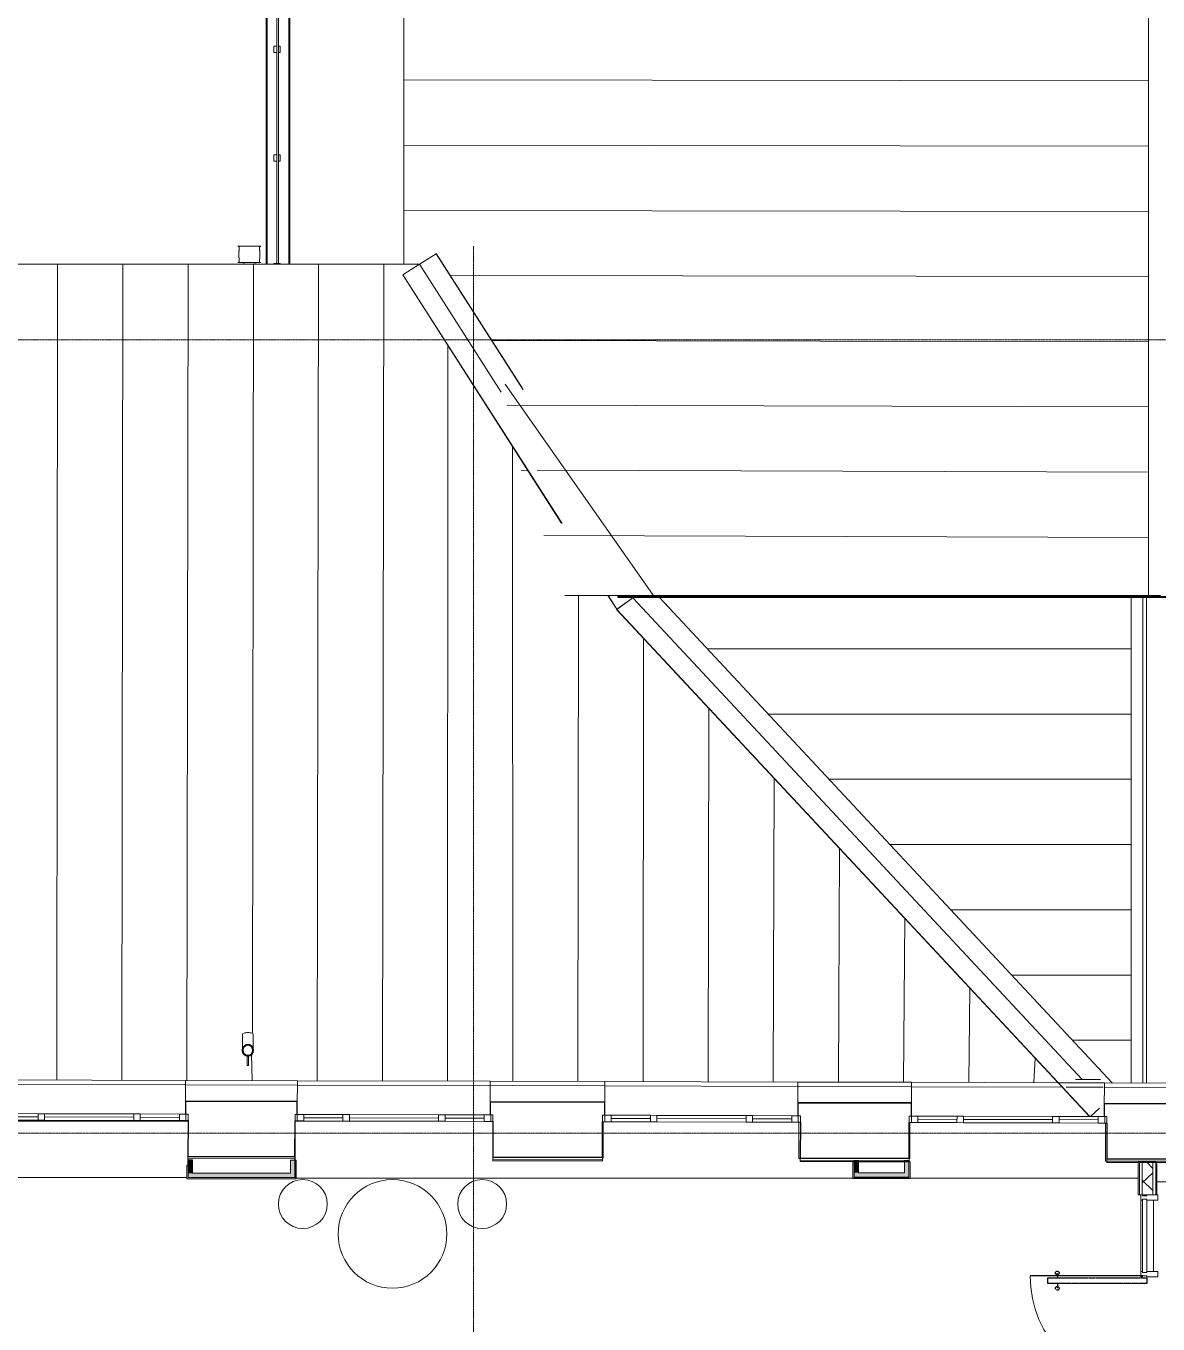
# Model space of a CAD drawing. Header units: millimetres. Extents: x -32 to 417638015, y -35 to 175284279.
# Drawn here: x 416899760 to 416910176, y 175242887 to 175254835 of the extents above; entities that cross this region are included whole.
import ezdxf

# ---------------------------------------------------------------- set-up
doc = ezdxf.new("R2010")
doc.units = ezdxf.units.MM
doc.linetypes.add('ADSK_Линия сетки', pattern=[25, 20, -2.5, 0, -2.5])
doc.linetypes.add('ADSK_Штриховая_ш3 п1_5', pattern=[4.5, 3, -1.5])
for name, color, linetype, lineweight in [('_ Окна', 7, 'Continuous', 9), ('_ЭМ_ТХобщее_слой', 7, 'Continuous', 30), ('Витраж', 7, 'Continuous', 9), ('Двери', 7, 'Continuous', 9), ('Каркас', 7, 'Continuous', 18), ('Крыша', 7, 'Continuous', 9), ('Крыша штриховка', 7, 'Continuous', 9), ('Обобщенные модели', 7, 'Continuous', 18), ('Ограждение', 7, 'Continuous', 9), ('Окна', 7, 'Continuous', 9), ('Оси', 253, 'Continuous', 9), ('Панели витража', 7, 'Continuous', 9), ('Перекрытие', 7, 'Continuous', 18), ('Стены внутренние', 7, 'Continuous', 18), ('Стены наружные', 7, 'Continuous', 18), ('Стены несущие', 7, 'Continuous', 30), ('Стены отделка', 7, 'Continuous', 30), ('Стены штриховка', 7, 'Continuous', 9), ('ТХ', 5, 'Continuous', 0), ('ШТРИХОВКА', 252, 'Continuous', 15)]:
    doc.layers.add(name, color=color, linetype=linetype, lineweight=lineweight)
doc.layers.add('Линии', color=7, linetype='Continuous', lineweight=9, true_color=0x00a600)
doc.layers.add('ЭОМ_Лотки рабочие', color=5, linetype='Continuous')

# ---------------------------------------------------------------- blocks, each defined once
blk = doc.blocks.new('Тх 2 этаж')
at = {"layer": 'ТХ', "color": 252, "true_color": 0x939598}
for centre, radius in [((22856.27230261796, 10305.36171394045), 225), ((23681.27230261796, 10030.36171394045), 500), ((24506.27230261796, 10305.36171394045), 225)]:
    blk.add_circle(centre, radius, dxfattribs=at)
blk = doc.blocks.new('План 2 этажа')
at = {"layer": 'Крыша штриховка'}
h = blk.add_hatch(dxfattribs=at)
h.set_pattern_fill('FP_7', color=8, style=0, pattern_type=2)
h.set_pattern_definition([(0, (3122.886373053712, 338.699590410115), (0, 600), [])])
h.paths.add_polyline_path([(24948.80004635948, 18230.27166646549), (24948.66666336945, 43997.50480981125), (18096.35737305385, 43997.50480981126), (18096.35737305379, 21280.01757361874), (18240.31163832342, 21280.01757361874), (18394.57282858778, 21377.53129004146), (19190.80277217343, 20129.98887835853), (19193.947741215, 20124.20760816528), (18993.34485385375, 20101.85014254496), (19551.94719633606, 18893.73191051071), (19545.10929597431, 18901.77845665161), (19104.57185560354, 19591.0267576683), (19576.17915188265, 18230.2716664655), (24948.66666336945, 18230.27166646549)])
h.paths.add_polyline_path([(24338.50767186418, 25951.60090938563), (20618.50767186418, 25951.60090938563), (20618.50767186418, 27751.60090938567), (24338.50767186418, 27751.60090938567), (24338.50767186418, 26167.42987425793)])
h.paths.add_polyline_path([(24340.70906867704, 29410.6977985118), (23259.92214682029, 29410.6977985118), (23259.92214682029, 30560.6977985118), (24409.92214682029, 30560.6977985118), (24409.92214682029, 29410.6977985118), (24400.54117575276, 29410.6977985118)])
h.paths.add_polyline_path([(20618.50767186424, 35171.60090938564), (20618.50767186424, 36971.60090938568), (24338.50767186424, 36971.60090938568), (24338.50767186424, 35171.60090938564), (20669.9788869617, 35171.60090938564)])
h.paths.add_polyline_path([(21693.91914284875, 38560.69779851181), (21118.91914284875, 38560.69779851181), (21118.91914284875, 39710.69779851181), (22268.91914284875, 39710.69779851181), (22268.91914284875, 38560.69779851181), (21808.01363180799, 38560.69779851181)])
h = blk.add_hatch(dxfattribs=at)
h.set_pattern_fill('FP_9', color=8, style=0, pattern_type=2)
h.set_pattern_definition([(270, (842.4123730537249, -16860.62240958988), (600, 3.673940397442059e-14), [])])
h.paths.add_polyline_path([(33323.74141419999, 13727.56721664619), (38561.40118747496, 13727.56721664619), (38561.40118747496, 13870.52345378857), (38536.45710307837, 13870.22959317787), (38450.57776135445, 21210.01757361862), (38450.57776135445, 21260.01757361865), (38561.40118747496, 21260.01757361865), (38561.40118747496, 21280.01757361874), (32084.06945066579, 21280.01757361874), (32132.05771873513, 21244.23041718635), (30695.26032159291, 19317.57779851179), (30795.99259297637, 19317.57779851179), (30775.17312824161, 19257.57779851176), (30650.5154397221, 19257.57779851176), (29869.54052628763, 18211.89248754696), (29870.68898579915, 18210.71753710327), (25704.64487799379, 13743.18219131012), (31635.99602022668, 13727.56721664619), (32964.78362577595, 13727.56721664619)])
h.paths.add_polyline_path([(11561.35737305373, 13740.41590899014), (11561.35737305373, 13740.52121366214), (11526.90253765561, 13740.50661536865)])
h.paths.add_polyline_path([(24101.35259341553, 13747.40304551386), (24081.95149433427, 13775.51460930358), (24089.82529589528, 13775.51460930358), (20054.74841904279, 18104.10539740284), (20056.47840156074, 18105.418891993), (20054.74841904279, 18104.41626330208), (19974.30713672895, 18230.27166646549), (19576.17915188265, 18230.27166646551), (19104.57185560354, 19591.0267576683), (18087.47824895289, 21182.33313963877), (18240.31163832342, 21280.01757361874), (11501.35737305379, 21280.01757361874), (11501.35737305379, 21221.22453347323), (11611.35737305379, 21221.22453347323), (11611.35737305379, 13801.2245334732), (11561.35737305379, 13801.2245334732), (11561.35737305379, 13780.41604760324), (23901.78231951559, 13747.92843756972)])
h.paths.add_polyline_path([(33423.96931647859, 13905.44827715147), (33421.46931647859, 13905.44827715147), (33420.91215508815, 13996.09896663118), (33403.90736204444, 13999.98019967676), (33385.21356566291, 14015.65609071476), (33375.77306504513, 14035.73118272199), (33376.46931647859, 14192.98216862268), (33379.48464731057, 14197.95965622224), (33383.16804628936, 14200.70759348193), (33394.3298871945, 14204.67011636771), (33409.36827938142, 14207.37405657918), (33426.46931647859, 14208.43301834129), (33451.46931647859, 14206.36299698904), (33464.77158981928, 14202.72078343252), (33472.38280845492, 14198.75878977624), (33474.765607793, 14196.98114279278), (33476.46931647859, 14192.98216862228), (33476.46931647859, 14033.81371124303), (33465.56089060195, 14013.16213150732), (33447.17518431653, 13999.5565600233), (33431.46931647859, 13994.83058080769), (33430.7994434975, 13905.44827715147), (33425.17522125307, 13905.44827715147)])
h.paths.add_polyline_path([(16661.35737305379, 13905.44827715147), (16656.35737305379, 13905.44827715147), (16655.80021166336, 13996.09896663129), (16638.79541861964, 13999.98019967687), (16620.10162223811, 14015.65609071486), (16610.66112162033, 14035.73118272208), (16611.35737305379, 14192.98216862257), (16614.37270388578, 14197.95965622235), (16618.05610286456, 14200.70759348203), (16629.21794376971, 14204.67011636782), (16644.25633595663, 14207.3740565793), (16661.35737305379, 14208.43301834139), (16686.35737305379, 14206.36299698914), (16699.65964639449, 14202.72078343262), (16707.27086503012, 14198.75878977635), (16709.6536643682, 14196.98114279288), (16711.35737305379, 14192.98216862278), (16711.35737305379, 14033.8137112431), (16700.44894717715, 14013.16213150743), (16682.06324089185, 13999.55656002341), (16666.35737305379, 13994.8305808078), (16665.6875000727, 13905.44827715147), (16662.65146827931, 13905.44827715147)])
h = blk.add_hatch(dxfattribs=at)
h.set_pattern_fill('FP_17', color=8, style=0, pattern_type=2)
h.set_pattern_definition([(0, (-5519.120626946271, -17501.30040958988), (0, 600), [])])
h.paths.add_polyline_path([(24787.12792492338, 13745.59766185452), (24787.12792492338, 18213.15051165132), (20449.20581984194, 18213.15051165132), (24614.84329941217, 13746.05122125403), (24686.94557740598, 13745.86140358566)])
h.paths.add_polyline_path([(24541.95153708209, 13746.24311733212), (24505.1467682246, 13775.51460930358), (24277.72882600222, 13774.82884436409), (24300.50047275401, 13746.87876546045), (24485.03429430962, 13746.39295862165)])
h.paths.add_polyline_path([(24116.07589827379, 13747.36428469357), (24089.82529589528, 13775.51460930358), (24082.74773825286, 13774.36087767132), (24101.35259341588, 13747.40304551329)])
at = {"layer": 'Обобщенные модели', "lineweight": 9}
h = blk.add_hatch(dxfattribs=at)
h.set_pattern_fill('FP_24', color=8, style=0, pattern_type=2)
h.set_pattern_definition([(45, (686.3573730537901, 338.69958080781), (-106.0660171779821, 106.0660171779821), [])])
h.paths.add_polyline_path([(16661.35737305378, 13996.83058080782), (16674.2983253089, 13998.53428949336), (16686.35737305378, 14003.52931061859), (16696.71271211312, 14011.47524174847), (16704.65864324301, 14021.83058080781), (16709.65366436825, 14033.88962855269), (16711.3573730538, 14046.83058080782), (16709.65366436825, 14059.77153306295), (16704.45245552062, 14072.09928987922), (16696.71271211312, 14082.18591986716), (16686.35737305378, 14090.13185099705), (16674.2983253089, 14095.12687212227), (16661.35737305377, 14096.83058080781), (16648.41642079865, 14095.12687212226), (16636.35737305379, 14090.13185099702), (16626.00203399446, 14082.18591986714), (16618.05610286457, 14071.83058080781), (16613.06108173935, 14059.77153306294), (16611.3573730538, 14046.83058080782), (16613.06108173935, 14033.8896285527), (16618.05610286457, 14021.83058080782), (16626.00203399446, 14011.4752417485), (16639.02218402976, 14002.4255097712), (16648.41642079865, 13998.53428949337)])
at = {"layer": 'Стены внутренние'}
for points in [[(16110.81860327208, 12914.1495660926), (16150.81860327208, 12914.1495660926), (16150.81860327208, 13036.33121824562), (16110.81860327208, 13036.33121824562)], [(17093.80025158502, 12874.1495660926), (17093.80025158502, 13033.95401358815), (17053.80025158502, 13033.95401358815), (17053.80025158502, 12874.1495660926)], [(22238.79395332275, 12918.15091785333), (22278.79395332275, 12918.15091785333), (22278.79395332275, 13031.74289465311), (22238.79395332275, 13031.74289465311)], [(22743.79395332275, 12878.15091785328), (22743.79395332275, 13031.74289465304), (22703.79395332275, 13031.74289465304), (22703.79395332275, 12878.15091785328)], [(16573.59191253886, 12874.1495660926), (17053.80025158502, 12874.1495660926), (17053.80025158502, 12914.1495660926), (16110.81860327208, 12914.1495660926), (16110.81860327208, 12874.1495660926)], [(22703.79395332275, 12878.15091785328), (22703.79395332275, 12918.15091785333), (22238.79395332275, 12918.15091785333), (22238.79395332275, 12878.15091785335), (22331.45580373489, 12878.15091785333)]]:
    blk.add_hatch(color=8, dxfattribs=at).paths.add_polyline_path(points)
at = {"layer": 'Стены внутренние', "lineweight": 9}
h = blk.add_hatch(dxfattribs=at)
h.set_pattern_fill('FP_4', color=8, style=0, pattern_type=2)
h.set_pattern_definition([(45, (686.3573730537319, 338.699590410115), (-106.0660171779821, 106.0660171779821), []), (135, (686.3573730537319, 338.699590410115), (-106.0660171779821, -106.0660171779821), [])])
h.paths.add_polyline_path([(24948.66666336945, 12715.72519557196), (24988.92272609228, 12715.72519557196), (24988.92272609228, 13015.72519557196), (24888.92272609222, 13015.72519557196), (24888.92272609222, 12715.72519557196)])
at = {"layer": '_ Окна', "color": 8}
for p, q in [((14370.93523879259, 13433.018327503), (14730.93399127826, 13432.07058873923)), ((14790.9337833592, 13431.9126322786), (15610.93094179877, 13429.75389398333)), ((15670.93073387972, 13429.5959375227), (16030.92948636538, 13428.64819875893)), ((16090.85030021601, 13398.49034625785), (16091.00825667664, 13458.4901383388)), ((17115.8644792886, 13395.79187670971), (17116.02243574923, 13455.79166879065)), ((17175.94324959986, 13425.63381628953), (17535.94200208553, 13424.68607752576)), ((17595.94179416648, 13424.52812106513), (18415.93895260604, 13422.36938276987)), ((18475.93874468699, 13422.21142630924), (18835.93749717266, 13421.26368754546)), ((18895.85831102329, 13391.10583504439), (18896.01626748392, 13451.10562712533)), ((19944.85467590511, 13388.34422959098), (19945.01263236574, 13448.34402167192)), ((20004.93344621637, 13418.1861691708), (20364.93219870203, 13417.23843040703)), ((20424.93199078298, 13417.0804739464), (21244.92914922255, 13414.92173565114)), ((21304.9289413035, 13414.76377919051), (21664.92769378916, 13413.81604042673)), ((21724.84850763979, 13383.65818792566), (21725.00646410042, 13443.6579800066)), ((22765.84490024418, 13380.91764333366), (22766.00285670481, 13440.91743541461)), ((22825.92367055544, 13410.75958291349), (23185.9224230411, 13409.81184414972)), ((23245.92221512205, 13409.65388768909), (24065.91937356162, 13407.49514939383)), ((24125.91916564256, 13407.3371929332), (24485.91791812823, 13406.38945416942)), ((24545.83873197886, 13376.23160166834), (24545.99668843949, 13436.23139374929))]:
    blk.add_line(p, q, dxfattribs=at)
at = {"layer": '_ Окна', "color": 8, "lineweight": 18}
for p, q in [((14730.85501304794, 13402.07069269877), (14731.01296950857, 13462.07048477971)), ((14790.85480512889, 13401.91273623814), (14730.85501304794, 13402.07069269877)), ((14731.01296950857, 13462.07048477971), (14791.01276158952, 13461.91252831908)), ((14791.01276158952, 13461.91252831908), (14790.85480512889, 13401.91273623814)), ((15610.85196356846, 13399.75399794288), (15611.00992002909, 13459.75379002383)), ((15670.8517556494, 13399.59604148225), (15610.85196356846, 13399.75399794288)), ((15611.00992002909, 13459.75379002383), (15671.00971211003, 13459.5958335632)), ((15671.00971211003, 13459.5958335632), (15670.8517556494, 13399.59604148225)), ((16031.0084645957, 13458.64809479942), (16030.85050813507, 13398.64830271848)), ((16030.85050813507, 13398.64830271848), (16110.85023090966, 13398.43769410431)), ((16111.00818737029, 13458.43748618525), (16031.0084645957, 13458.64809479942)), ((16110.85023090966, 13398.43769410431), (16111.00818737029, 13458.43748618525)), ((17095.86454859496, 13395.84452886325), (17096.02250505559, 13455.84432094419)), ((17175.86427136955, 13395.63392024908), (17095.86454859496, 13395.84452886325)), ((17096.02250505559, 13455.84432094419), (17176.02222783018, 13455.63371233002)), ((17176.02222783018, 13455.63371233002), (17175.86427136955, 13395.63392024908)), ((17535.86302385521, 13394.6861814853), (17536.02098031584, 13454.68597356625)), ((17595.86281593616, 13394.52822502467), (17535.86302385521, 13394.6861814853)), ((17536.02098031584, 13454.68597356625), (17596.02077239679, 13454.52801710562)), ((17596.02077239679, 13454.52801710562), (17595.86281593616, 13394.52822502467)), ((18415.85997437573, 13392.36948672941), (18416.01793083636, 13452.36927881036)), ((18475.85976645668, 13392.21153026879), (18415.85997437573, 13392.36948672941)), ((18416.01793083636, 13452.36927881036), (18476.01772291731, 13452.21132234973)), ((18476.01772291731, 13452.21132234973), (18475.85976645668, 13392.21153026879)), ((18836.01647540297, 13451.26358358596), (18835.85851894234, 13391.26379150501)), ((18835.85851894234, 13391.26379150501), (18915.85824171693, 13391.05318289084)), ((18916.01619817756, 13451.05297497179), (18836.01647540297, 13451.26358358596)), ((18915.85824171693, 13391.05318289084), (18916.01619817756, 13451.05297497179)), ((19924.85474521146, 13388.39688174452), (19925.01270167209, 13448.39667382546)), ((20004.85446798605, 13388.18627313035), (19924.85474521146, 13388.39688174452)), ((19925.01270167209, 13448.39667382546), (20005.01242444668, 13448.18606521129)), ((20005.01242444668, 13448.18606521129), (20004.85446798605, 13388.18627313035)), ((20364.85322047172, 13387.23853436657), (20365.01117693235, 13447.23832644752)), ((20424.85301255266, 13387.08057790594), (20364.85322047172, 13387.23853436657)), ((20365.01117693235, 13447.23832644752), (20425.01096901329, 13447.08036998689)), ((20425.01096901329, 13447.08036998689), (20424.85301255266, 13387.08057790594)), ((21244.85017099224, 13384.92183961068), (21245.00812745287, 13444.92163169163)), ((21304.84996307318, 13384.76388315006), (21244.85017099224, 13384.92183961068)), ((21245.00812745287, 13444.92163169163), (21305.00791953381, 13444.763675231)), ((21305.00791953381, 13444.763675231), (21304.84996307318, 13384.76388315006)), ((21665.00667201948, 13443.81593646723), (21664.84871555885, 13383.81614438628)), ((21664.84871555885, 13383.81614438628), (21744.84843833344, 13383.60553577211)), ((21745.00639479407, 13443.60532785306), (21665.00667201948, 13443.81593646723)), ((21744.84843833344, 13383.60553577211), (21745.00639479407, 13443.60532785306)), ((22745.84496955053, 13380.97029548721), (22746.00292601116, 13440.97008756815)), ((22746.00292601116, 13440.97008756815), (22826.00264878575, 13440.75947895398)), ((22826.00264878575, 13440.75947895398), (22825.84469232512, 13380.75968687303)), ((23185.84344481079, 13379.81194810926), (23186.00140127142, 13439.81174019021)), ((23186.00140127142, 13439.81174019021), (23246.00119335236, 13439.65378372958)), ((23246.00119335236, 13439.65378372958), (23245.84323689173, 13379.65399164863)), ((24065.84039533131, 13377.49525335337), (24065.99835179194, 13437.49504543432)), ((24065.99835179194, 13437.49504543432), (24125.99814387288, 13437.33708897369)), ((24125.99814387288, 13437.33708897369), (24125.84018741225, 13377.33729689274)), ((24485.99689635855, 13436.38935020992), (24485.83893989792, 13376.38955812897)), ((24565.99661913314, 13436.17874159574), (24485.99689635855, 13436.38935020992)), ((24565.83866267251, 13376.1789495148), (24565.99661913314, 13436.17874159574)), ((22825.84469232512, 13380.75968687303), (22745.84496955053, 13380.97029548721)), ((23245.84323689173, 13379.65399164863), (23185.84344481079, 13379.81194810926)), ((24125.84018741225, 13377.33729689274), (24065.84039533131, 13377.49525335337)), ((24485.83893989792, 13376.38955812897), (24565.83866267251, 13376.1789495148))]:
    blk.add_line(p, q, dxfattribs=at)
at = {"layer": 'Витраж', "color": 8, "lineweight": 18}
for p, q in [((24893.92272609222, 12715.72519557195), (24876.92272609221, 12715.72519557195)), ((24876.92272609221, 12715.72519557195), (24876.92272609221, 12665.72519557192)), ((24876.92272609221, 12665.72519557192), (24893.92272609222, 12665.72519557192)), ((24893.92272609222, 12705.72519557191), (24893.92272609222, 12715.72519557195)), ((24933.92272609221, 12705.72519557191), (24893.92272609222, 12705.72519557191)), ((24893.92272609222, 12675.72519557196), (24933.92272609221, 12675.72519557196)), ((24893.92272609222, 12665.72519557192), (24893.92272609222, 12675.72519557196)), ((25033.92272609219, 12715.72519557195), (24933.92272609221, 12715.72519557195)), ((24933.92272609221, 12715.72519557195), (24933.92272609221, 12705.72519557191)), ((24933.92272609221, 12675.72519557196), (24933.92272609221, 12665.72519557192)), ((24933.92272609221, 12665.72519557192), (25033.92272609219, 12665.72519557192)), ((25033.92272609219, 12665.72519557192), (25033.92272609219, 12715.72519557195))]:
    blk.add_line(p, q, dxfattribs=at)
at = {"layer": 'Витраж', "color": 8}
for p, q in [((24876.9227260922, 12010.72519557195), (24876.92272609221, 12665.72519557195)), ((24993.9227260922, 12010.72519557195), (24993.92272609221, 12665.72519557195))]:
    blk.add_line(p, q, dxfattribs=at)
at = {"layer": 'Витраж', "color": 8, "lineweight": 18, "extrusion": (0, 0, -1)}
for p, q in [((24893.92272609222, 12010.72519557196), (24876.92272609221, 12010.72519557196)), ((24876.92272609221, 12010.72519557196), (24876.92272609221, 11960.72519557194)), ((24876.92272609221, 11960.72519557194), (24893.92272609222, 11960.72519557194)), ((24893.92272609222, 12000.72519557193), (24893.92272609222, 12010.72519557196)), ((24933.92272609221, 12000.72519557193), (24893.92272609222, 12000.72519557193)), ((24893.92272609222, 11960.72519557194), (24893.92272609222, 11970.72519557197)), ((24893.92272609222, 11970.72519557197), (24933.92272609221, 11970.72519557197)), ((25033.92272609219, 12010.72519557196), (24933.92272609221, 12010.72519557196)), ((24933.92272609221, 12010.72519557196), (24933.92272609221, 12000.72519557193)), ((24933.92272609221, 11970.72519557197), (24933.92272609221, 11960.72519557194)), ((24933.92272609221, 11960.72519557194), (25033.92272609219, 11960.72519557193)), ((25033.92272609219, 11960.72519557193), (25033.92272609219, 12010.72519557196))]:
    blk.add_line(p, q, dxfattribs=at)
at = {"layer": 'Двери', "color": 8, "lineweight": 30}
blk.add_line((24893.92272609222, 11970.72519557195), (23858.92272609223, 11970.72519557195), dxfattribs=at)
at = {"layer": 'Двери', "color": 8}
blk.add_arc((24893.92272609222, 11970.72519557195), 1034.999999999995, 180, 270, dxfattribs=at)
at = {"layer": 'Каркас', "color": 8}
for p, q in [((20709.07545447582, 18230.27166646548), (20709.07545447582, 18223.15051165134)), ((20779.5524010348, 18223.15051165134), (20779.5524010348, 18230.27166646548)), ((20844.53622826666, 18230.27166646547), (20844.53622826666, 18223.15051165134)), ((22811.28002012294, 18230.27166646548), (22811.28002012294, 18223.15051165135)), ((22881.75696668192, 18223.15051165135), (22881.75696668192, 18230.27166646548)), ((22946.74079391378, 18230.27166646547), (22946.74079391378, 18223.15051165136)), ((24851.6075152097, 18230.27166646547), (24851.6075152097, 18223.15051390835)), ((24922.08446176868, 18223.15051165139), (24922.08446176868, 18230.27166646547)), ((24987.06828900054, 18230.27166646547), (24987.06828900054, 18223.15054081282))]:
    blk.add_line(p, q, dxfattribs=at)
at = {"layer": 'Крыша', "color": 8}
for p, q in [((18096.35737305379, 43997.50480981121), (18096.35737305379, 21280.01757361873)), ((18240.31163832342, 21280.01757361872), (11501.35737305379, 21280.01757361872)), ((19576.17915188259, 18230.27166646549), (24948.6666633694, 18230.27166646547)), ((24089.82529589528, 13775.51460930357), (24081.95149433421, 13775.51460930357)), ((24505.14676822454, 13775.51460930357), (24277.17011570267, 13775.51460930357)), ((24485.03429430956, 13746.39295862164), (24541.95153708203, 13746.24311733211))]:
    blk.add_line(p, q, dxfattribs=at)
at = {"layer": 'Линии', "color": 8}
blk.add_line((20406.89094915724, 18213.15051165131), (19029.03710205032, 20178.22526239559), dxfattribs=at)
at = {"layer": 'Линии', "color": 8, "linetype": 'ADSK_Штриховая_ш3 п1_5', "lineweight": 30}
for p, q in [((24021.56294131582, 11898.63519557195), (24020.83711395168, 11951.63519557195)), ((24020.83711395168, 11951.63519557195), (24933.92272609222, 11951.63519557195)), ((24113.26886239246, 11951.63519557195), (24108.1207082115, 11996.33974241597)), ((24933.92272609222, 11951.63519557195), (24933.92272609222, 11898.63519557195)), ((24933.92272609222, 11898.63519557195), (24021.56294131582, 11898.63519557195)), ((24113.26886239246, 11899.13671490041), (24108.1207082115, 11854.43216805639))]:
    blk.add_line(p, q, dxfattribs=at)
for centre, radius in [((24108.12070821156, 11996.33974241595), 17.00000000000098), ((24108.1207082115, 11854.4321680564), 16.99999999999886)]:
    blk.add_circle(centre, radius, dxfattribs=at)
at = {"layer": 'Обобщенные модели', "color": 8}
for p, q in [((16569.07449904161, 21446.22453347317), (16675.25830194959, 21446.22453347317)), ((16675.25830194959, 21446.22453347317), (16781.44210485756, 21446.22453347317)), ((16675.25830194959, 21296.22453347317), (16569.07449904161, 21296.22453347317)), ((16625.2583019496, 21296.22453347319), (16625.2583019496, 21280.01757361874)), ((16781.44210485756, 21296.22453347317), (16675.25830194959, 21296.22453347317)), ((16725.25830194961, 21280.01757361874), (16725.25830194961, 21296.22453347319)), ((16611.3573730538, 14192.98216862264), (16611.3573730538, 14150.47803165158)), ((16711.3573730538, 14150.47803165158), (16711.3573730538, 14192.98216862264)), ((16656.3573730538, 13995.97179817975), (16656.3573730538, 13905.44827715147)), ((16666.3573730538, 13905.44827715147), (16666.3573730538, 13995.97179817975)), ((16666.35737305378, 13905.44827715145), (16656.35737305378, 13905.44827715145))]:
    blk.add_line(p, q, dxfattribs=at)
at = {"layer": 'Обобщенные модели', "color": 8, "flags": 128}
for points in [[(16625.2583019496, 21280.01757361874), (16625.2583019496, 21284.32170579268), (16625.2583019496, 21289.71312743899), (16625.2583019496, 21294.99498194507), (16625.2583019496, 21296.22453347319)], [(16625.2583019496, 21295.47940037067), (16625.2583019496, 21292.3096081037), (16625.2583019496, 21289.34605221692), (16625.2583019496, 21286.59347376759), (16625.2583019496, 21284.05627629401), (16625.2583019496, 21281.73851877093), (16625.2583019496, 21280.01757361874)], [(16725.25830194961, 21280.84000992149), (16725.25830194961, 21283.06538437275), (16725.25830194961, 21285.51178399019), (16725.25830194961, 21288.17529505629), (16725.25830194961, 21291.05165652154), (16725.25830194961, 21294.13626682117), (16725.25830194961, 21296.22453347319)], [(16725.2583019496, 21296.22453347319), (16725.2583019496, 21291.92378809925), (16725.2583019496, 21286.5769004147), (16725.2583019496, 21281.12546288413)], [(16611.35737305379, 14059.8474503725), (16611.35737305379, 14061.11783132483), (16611.35737305379, 14063.78134239093), (16611.35737305379, 14066.65770385618), (16611.35737305379, 14069.74231415581), (16611.35737305379, 14073.03023857137), (16611.35737305379, 14076.51621712518), (16611.35737305379, 14080.19467299518), (16611.35737305379, 14084.0597214367), (16611.35737305379, 14088.10517919669), (16611.35737305379, 14092.32457440576), (16611.35737305379, 14096.71115693163), (16611.3573730538, 14101.25790917804), (16611.3573730538, 14105.95755731131), (16611.3573730538, 14110.80258289696), (16611.3573730538, 14115.7852349276), (16611.3573730538, 14120.89754222291), (16611.3573730538, 14126.13132618177), (16611.3573730538, 14131.47821386632), (16611.3573730538, 14136.92965139688), (16611.3573730538, 14142.47691763633), (16611.3573730538, 14148.111138142), (16611.3573730538, 14150.47803165158)], [(16711.3573730538, 14150.47803165158), (16711.3573730538, 14144.81029121782), (16711.3573730538, 14139.22577215033), (16711.3573730538, 14133.73340848833), (16711.3573730538, 14128.34198684202), (16711.3573730538, 14123.06013233596), (16711.3573730538, 14117.89629481057), (16711.3573730538, 14112.85873530437), (16711.3573730538, 14107.95551283793), (16711.3573730538, 14103.19447152125), (16711.3573730538, 14098.58322800479), (16711.3573730538, 14094.12915929448), (16711.3573730538, 14089.83939095014), (16711.3573730538, 14085.72078568599), (16711.3573730538, 14081.77993239189), (16711.3573730538, 14078.02313559242), (16711.3573730538, 14074.45640536105), (16711.3573730538, 14071.08544770531), (16711.3573730538, 14067.91565543834), (16711.3573730538, 14064.95209955156), (16711.3573730538, 14062.19952110222), (16711.3573730538, 14059.84745037251)]]:
    blk.add_lwpolyline(points, dxfattribs=at)
at = {"layer": 'Обобщенные модели', "color": 8}
for centre, radius, start, end in [((16675.25830194959, 21271.22453347316), 51.99999999999997, 165.3598093676664, 170.2296683101253), ((16675.25830194959, 21271.22453347316), 52.00000000000002, 9.770331689874734, 14.64019063233356), ((16661.35737305378, 14046.83058080778), 52.00000000000004, 90, 270), ((16661.35737305378, 14046.83058080778), 52.00000000000001, 270, 90), ((16661.35737305378, 14046.83058080778), 50.00000000000002, 167.1428571428929, 168.9963949717397), ((16661.35737305378, 14046.83058080778), 50.00000000000006, 191.003605028158, 192.8571428571071), ((16661.35737305378, 14046.83058080778), 49.99999999999997, 139.417000919515, 143.7992182533082), ((16661.35737305378, 14046.83058080778), 50.00000000000006, 216.2007817466077, 220.5829990806997), ((16661.35737305378, 14046.83058080778), 50.00000000000001, 113.3059356738505, 116.6617216806355), ((16661.35737305378, 14046.83058080778), 50.00000000000006, 243.3382783193645, 246.6940643263821), ((16661.35737305378, 14046.83058080778), 50.00000000000006, 64.2857142856324, 66.69406432614947), ((16661.35737305378, 14046.83058080778), 50.00000000000001, 293.3059356736179, 295.7142857143676), ((16661.35737305378, 14046.83058080778), 50.0000000000001, 36.2007817466918, 40.582999080485), ((16661.35737305378, 14046.83058080778), 50.00000000000001, 319.4170009193002, 323.7992182533923), ((16661.35737305378, 14046.83058080778), 50.00000000000005, 11.00360502826034, 12.85714285710709), ((16661.35737305378, 14046.83058080778), 50.00000000000002, 347.1428571428929, 348.9963949717397)]:
    blk.add_arc(centre, radius, start, end, dxfattribs=at)
at = {"layer": 'Обобщенные модели', "color": 8, "lineweight": 40}
for radius, start, end in [(49.99999999999995, 90, 270), (50.00000000000004, 270, 90)]:
    blk.add_arc((16661.35737305376, 14046.8305808078), radius, start, end, dxfattribs=at)
at = {"layer": 'Обобщенные модели', "color": 8}
for major_axis, ratio, start_param, end_param in [((-50.00000000000001, 1.362883799528872e-13), 0.3090169943749481, 4.712388980384695, 6.283185307179597), ((-49.99999999999999, 5.857276822912619e-14), 0.3090169943749482, 3.141592653589792, 4.712388980384689)]:
    blk.add_ellipse((16661.35737305378, 14192.98216862264), major_axis=major_axis, ratio=ratio, start_param=start_param, end_param=end_param, dxfattribs=at)
for points in [[(16569.07449904161, 21296.22453347317), (16571.34460056385, 21296.22453347317), (16575.32335210804, 21296.9190190331), (16579.12050917186, 21299.77713967774), (16581.04324191135, 21303.34334794828), (16581.85605408411, 21306.0965878094), (16582.24378062353, 21308.58648710234), (16582.39872951558, 21310.60434205427), (16582.44935874058, 21312.76031670742), (16582.43419597414, 21315.04276746439), (16582.32765281274, 21317.44513508258), (16582.11361401687, 21319.96764294746), (16581.83764327659, 21322.60179217288), (16581.54683297532, 21325.34120994855), (16581.22048179341, 21328.17731096458), (16580.83411719091, 21331.10476123747), (16580.43162272382, 21334.11924902731), (16580.05338487981, 21337.2173769524), (16579.68542232399, 21340.39164709046), (16579.30490542201, 21343.63319539676), (16578.94483546518, 21346.93736441953), (16578.5338414483, 21351.41873686802), (16578.10476439361, 21357.14810115354), (16577.65065908266, 21366.48909143559), (16577.65110007054, 21375.97575533671), (16578.10548088036, 21385.31318801718), (16578.53466174945, 21391.0398271009), (16578.94561235455, 21395.51939290891), (16579.3055864811, 21398.82204105926), (16579.68600404103, 21402.06235247245), (16580.05390914424, 21405.23595066243), (16580.43217446068, 21408.33398164004), (16580.83473243294, 21411.3486823742), (16581.22116648985, 21414.27671599461), (16581.54751979905, 21417.11365121509), (16581.83834558669, 21419.85439169901), (16582.11436339666, 21422.49020479889), (16582.32834581056, 21425.01432067783), (16582.43463483427, 21427.4178289465), (16582.44924173887, 21429.70116399112), (16582.39786410945, 21431.85792629312), (16582.24204905337, 21433.87611698446), (16581.85326164578, 21436.36563544007), (16581.03872145225, 21439.11686961205), (16579.11386608644, 21442.67911588086), (16575.31547930428, 21445.53239533473), (16571.34127714143, 21446.22453347317), (16569.07449904161, 21446.22453347317)], [(16781.44210485756, 21446.22453347317), (16779.17200333532, 21446.22453347317), (16775.19325179113, 21445.53004791324), (16771.39609472731, 21442.6719272686), (16769.47336198782, 21439.10571899806), (16768.66054981506, 21436.35247913694), (16768.27282327564, 21433.86257984399), (16768.1178743836, 21431.84472489207), (16768.06724515859, 21429.68875023892), (16768.08240792503, 21427.40629948195), (16768.18895108643, 21425.00393186376), (16768.4029898823, 21422.48142399888), (16768.67896062259, 21419.84727477346), (16768.96977092385, 21417.10785699779), (16769.29612210576, 21414.27175598176), (16769.68248670827, 21411.34430570887), (16770.08498117535, 21408.32981791903), (16770.46321901936, 21405.23168999394), (16770.83118157518, 21402.05741985588), (16771.21169847716, 21398.81587154958), (16771.57176843399, 21395.5117025268), (16771.98276245087, 21391.03033007832), (16772.41183950556, 21385.30096579279), (16772.86594481651, 21375.95997551074), (16772.86550382863, 21366.47331160963), (16772.41112301881, 21357.13587892916), (16771.98194214972, 21351.40923984544), (16771.57099154462, 21346.92967403743), (16771.21101741807, 21343.62702588708), (16770.83059985815, 21340.38671447389), (16770.46269475493, 21337.2131162839), (16770.08442943849, 21334.1150853063), (16769.68187146623, 21331.10038457214), (16769.29543740932, 21328.17235095173), (16768.96908410012, 21325.33541573125), (16768.67825831248, 21322.59467524733), (16768.40224050251, 21319.95886214745), (16768.18825808861, 21317.4347462685), (16768.0819690649, 21315.03123799984), (16768.0673621603, 21312.74790295522), (16768.11873978972, 21310.59114065323), (16768.2745548458, 21308.57294996188), (16768.66334225339, 21306.08343150627), (16769.47788244692, 21303.33219733429), (16771.40273781273, 21299.76995106548), (16775.20112459489, 21296.91667161162), (16779.17532675774, 21296.22453347317), (16781.44210485756, 21296.22453347317)]]:
    blk.add_open_spline(points, degree=3, knots=[-1, -1, -1, -1, -0.9411764705882353, -0.8823529411764706, -0.8529411764705882, -0.8235294117647058, -0.8088235294117647, -0.7941176470588235, -0.7794117647058822, -0.7647058823529411, -0.75, -0.7352941176470589, -0.7205882352941178, -0.7058823529411765, -0.6911764705882353, -0.6764705882352942, -0.661764705882353, -0.6470588235294118, -0.6323529411764706, -0.6176470588235294, -0.6029411764705883, -0.5882352941176471, -0.5588235294117647, -0.5294117647058824, -0.4705882352941176, -0.4411764705882353, -0.4117647058823529, -0.3970588235294117, -0.3823529411764706, -0.3676470588235294, -0.3529411764705883, -0.3382352941176471, -0.3235294117647059, -0.3088235294117647, -0.2941176470588235, -0.2794117647058824, -0.2647058823529412, -0.25, -0.2352941176470588, -0.2205882352941176, -0.2058823529411765, -0.1911764705882353, -0.1764705882352941, -0.1470588235294118, -0.1176470588235294, -0.05882352941176471, 0, 0, 0, 0], dxfattribs=at)
at = {"layer": 'Ограждение', "color": 8}
for p, q in [((24948.80004635949, 43997.50480981119), (24948.80004635945, 18230.27166646547)), ((16927.14693347199, 21288.60615566047), (16927.14693347199, 29514.87481614786)), ((16943.14693347199, 29514.87481614786), (16943.146933472, 21288.60615566047)), ((16927.146933472, 23288.60615566046), (16898.7542300686, 23288.60615566046)), ((16898.7542300686, 23288.60615566046), (16898.7542300686, 23228.60615566047)), ((16898.7542300686, 23228.60615566047), (16927.146933472, 23228.60615566047)), ((16958.7542300686, 23288.60615566046), (16943.146933472, 23288.60615566046)), ((16943.146933472, 23228.60615566047), (16958.7542300686, 23228.60615566047)), ((16958.7542300686, 23228.60615566047), (16958.7542300686, 23288.60615566046)), ((16927.146933472, 22288.60615566046), (16898.7542300686, 22288.60615566046)), ((16898.7542300686, 22288.60615566046), (16898.7542300686, 22228.60615566046)), ((16898.7542300686, 22228.60615566046), (16927.146933472, 22228.60615566046)), ((16958.7542300686, 22288.60615566046), (16943.146933472, 22288.60615566046)), ((16943.146933472, 22228.60615566046), (16958.7542300686, 22228.60615566046)), ((16958.7542300686, 22228.60615566046), (16958.7542300686, 22288.60615566046)), ((16958.7542300686, 21288.60615566046), (16898.7542300686, 21288.60615566046)), ((16898.7542300686, 21288.60615566046), (16898.7542300686, 21280.01757361872)), ((16927.14693347199, 21288.60615566047), (16943.146933472, 21288.60615566047)), ((16958.7542300686, 21280.01757361872), (16958.7542300686, 21288.60615566046)), ((18088.68156741635, 21183.10224829678), (18240.3116383234, 21280.01757361872)), ((18240.3116383234, 21280.01757361872), (18392.87792942823, 21377.53129004144)), ((18240.3116383234, 21280.01757361872), (18993.34485385373, 20101.85014254494)), ((18392.87792942823, 21377.53129004144), (18394.08124789171, 21378.30039869947)), ((19193.94774121497, 20124.20760816524), (18392.87792942823, 21377.53129004144)), ((18394.08124789171, 21378.30039869947), (19184.25903011527, 20142.01797639189)), ((18087.47824895287, 21182.33313963874), (18088.68156741635, 21183.10224829678)), ((18087.47824895287, 21182.33313963874), (19545.10929597426, 18901.77845665159)), ((18088.68156741635, 21183.10224829678), (19551.94719633606, 18893.73191051061)), ((19974.30713672889, 18230.27166646549), (20054.74841904277, 18104.41626330206)), ((19976.00203588845, 18230.27166646548), (20055.80248169031, 18105.41889199297)), ((20055.04060905446, 18104.38546983698), (20202.35928143124, 18210.27166646539)), ((20202.35928143128, 18210.27166646536), (20055.80248169031, 18105.41889199297)), ((20189.57615408157, 18230.27166646548), (20194.12768552487, 18223.15051165131)), ((20200.51924919969, 18213.15051165131), (20202.35928143128, 18210.27166646536)), ((20202.35928143124, 18210.27166646539), (20205.78973642685, 18213.1505116513)), ((20202.35928143124, 18210.27166646539), (24337.83714059004, 13775.51460930356)), ((20217.70581657032, 18223.15051165129), (20226.19144171832, 18230.27166646548)), ((20437.92797243223, 18223.15051165131), (20431.28738813729, 18230.27166646549)), ((20433.24008468556, 18230.27166646548), (20439.8806689805, 18223.15051165131)), ((24612.8857972839, 13746.05637460759), (20447.25312329361, 18213.15051165131)), ((20449.20581984187, 18213.15051165131), (24614.84329941157, 13746.0512212546)), ((24787.12792492336, 18213.15051165139), (24787.12792492334, 13745.59766185509)), ((24895.19257631374, 18213.15051165139), (24895.19257631373, 13745.31316903836)), ((24929.17792692156, 13745.22369863339), (24929.17792692157, 18213.15051165139)), ((25056.86469774984, 18230.27166646547), (24948.80004635945, 18230.27166646547)), ((20054.00953237718, 18103.39715352481), (20055.04060905447, 18104.38546983698)), ((20054.00953237718, 18103.39715352481), (24116.07589827324, 13747.36428469412)), ((20054.74841904277, 18104.41626330206), (20108.23579631382, 18142.61983596957)), ((20055.80248169031, 18105.41889199297), (20054.74841904277, 18104.41626330205)), ((20055.04060905447, 18104.38546983698), (24407.82550540086, 13436.595145527)), ((24116.8203257067, 13746.56598400759), (24405.86800327319, 13436.60029887998)), ((24496.261061163, 13513.29773944054), (24413.99019571395, 13436.5789162597))]:
    blk.add_line(p, q, dxfattribs=at)
at = {"layer": 'Окна', "color": 8}
for p, q in [((14730.85501304794, 13402.07069269868), (14370.85626056228, 13403.01843146245)), ((14371.0142170229, 13463.01822354348), (14731.01296950857, 13462.07048477971)), ((14730.85501304794, 13402.07069269877), (14790.85480512889, 13401.91273623814)), ((14791.01276158952, 13461.91252831908), (14731.01296950857, 13462.07048477971)), ((15610.85196356846, 13399.75399794279), (14790.85480512889, 13401.91273623805)), ((14791.01276158952, 13461.91252831908), (15611.00992002909, 13459.75379002382)), ((15610.85196356846, 13399.75399794288), (15670.8517556494, 13399.59604148225)), ((15671.00971211003, 13459.5958335632), (15611.00992002909, 13459.75379002383)), ((16030.85050813507, 13398.64830271838), (15670.8517556494, 13399.59604148216)), ((15671.00971211003, 13459.59583356319), (16031.0084645957, 13458.64809479942)), ((16030.85050813507, 13398.64830271848), (16110.85023090966, 13398.43769410431)), ((16111.00818737029, 13458.43748618525), (16031.0084645957, 13458.64809479942)), ((16110.85023090966, 13398.43769410431), (16111.00818737029, 13458.43748618525)), ((17096.02250505559, 13455.84432094419), (17095.86454859496, 13395.84452886325)), ((17095.86454859496, 13395.84452886325), (17175.86427136955, 13395.63392024908)), ((17176.02222783018, 13455.63371233002), (17096.02250505559, 13455.84432094419)), ((17535.86302385521, 13394.68618148521), (17175.86427136955, 13395.63392024899)), ((17176.02222783018, 13455.63371233002), (17536.02098031584, 13454.68597356624)), ((17535.86302385521, 13394.6861814853), (17595.86281593616, 13394.52822502467)), ((17596.02077239679, 13454.52801710562), (17536.02098031584, 13454.68597356625)), ((18415.85997437573, 13392.36948672932), (17595.86281593616, 13394.52822502458)), ((17596.02077239679, 13454.52801710561), (18416.01793083636, 13452.36927881035)), ((18415.85997437573, 13392.36948672941), (18475.85976645668, 13392.21153026879)), ((18476.01772291731, 13452.21132234973), (18416.01793083636, 13452.36927881036)), ((18835.85851894234, 13391.26379150492), (18475.85976645668, 13392.21153026869)), ((18476.01772291731, 13452.21132234972), (18836.01647540297, 13451.26358358595)), ((18835.85851894234, 13391.26379150501), (18915.85824171693, 13391.05318289084)), ((18916.01619817756, 13451.05297497179), (18836.01647540297, 13451.26358358596)), ((18915.85824171693, 13391.05318289084), (18916.01619817756, 13451.05297497179)), ((19925.01270167209, 13448.39667382546), (19924.85474521146, 13388.39688174452)), ((19924.85474521146, 13388.39688174452), (20004.85446798605, 13388.18627313035)), ((20005.01242444668, 13448.18606521129), (19925.01270167209, 13448.39667382546)), ((20364.85322047172, 13387.23853436648), (20004.85446798605, 13388.18627313026)), ((20005.01242444668, 13448.18606521129), (20365.01117693235, 13447.23832644751)), ((20364.85322047172, 13387.23853436657), (20424.85301255266, 13387.08057790594)), ((20425.01096901329, 13447.08036998689), (20365.01117693235, 13447.23832644752)), ((21244.85017099223, 13384.92183961059), (20424.85301255267, 13387.08057790585)), ((20425.0109690133, 13447.08036998688), (21245.00812745286, 13444.92163169162)), ((21244.85017099224, 13384.92183961068), (21304.84996307318, 13384.76388315006)), ((21305.00791953381, 13444.763675231), (21245.00812745287, 13444.92163169163)), ((21664.84871555885, 13383.81614438619), (21304.84996307318, 13384.76388314996)), ((21305.00791953381, 13444.76367523099), (21665.00667201948, 13443.81593646722)), ((21664.84871555885, 13383.81614438628), (21744.84843833344, 13383.60553577211)), ((21745.00639479407, 13443.60532785306), (21665.00667201948, 13443.81593646723)), ((21744.84843833344, 13383.60553577211), (21745.00639479407, 13443.60532785306)), ((22746.00292601116, 13440.97008756815), (22745.84496955053, 13380.97029548721)), ((22826.00264878575, 13440.75947895398), (22746.00292601116, 13440.97008756815)), ((22826.00264878575, 13440.75947895398), (23186.00140127142, 13439.8117401902)), ((23246.00119335236, 13439.65378372958), (23186.00140127142, 13439.81174019021)), ((23246.00119335236, 13439.65378372957), (24065.99835179193, 13437.49504543431)), ((24125.99814387288, 13437.33708897369), (24065.99835179194, 13437.49504543432)), ((24125.99814387288, 13437.33708897368), (24485.99689635855, 13436.38935020991)), ((24565.99661913314, 13436.17874159574), (24485.99689635855, 13436.38935020992)), ((24565.83866267251, 13376.1789495148), (24565.99661913314, 13436.17874159574)), ((22745.84496955053, 13380.97029548721), (22825.84469232512, 13380.75968687303)), ((23185.84344481079, 13379.81194810917), (22825.84469232512, 13380.75968687294)), ((23185.84344481079, 13379.81194810926), (23245.84323689173, 13379.65399164863)), ((24065.8403953313, 13377.49525335328), (23245.84323689173, 13379.65399164854)), ((24065.84039533131, 13377.49525335337), (24125.84018741225, 13377.33729689274)), ((24485.83893989792, 13376.38955812887), (24125.84018741225, 13377.33729689265)), ((24485.83893989792, 13376.38955812897), (24565.83866267251, 13376.1789495148))]:
    blk.add_line(p, q, dxfattribs=at)
at = {"layer": 'Оси', "color": 8, "linetype": 'ADSK_Линия сетки'}
for p, q in [((18735.92272609216, -4690.674102031676), (18735.92272609222, 21446.28019771773)), ((-9428.37116507889, 20583.69959040972), (56691.21025106532, 20583.69959040951)), ((-9428.37116507889, 13283.69959040972), (56691.21025106532, 13283.6995904095))]:
    blk.add_line(p, q, dxfattribs=at)
at = {"layer": 'Панели витража', "color": 8, "lineweight": 18}
for p, q in [((24893.92272609222, 12675.72519557197), (24893.92272609222, 12000.72519557193)), ((24933.92272609221, 12675.72519557197), (24893.92272609222, 12675.72519557197)), ((24933.92272609221, 12000.72519557193), (24933.92272609221, 12675.72519557197)), ((24893.92272609222, 12000.72519557193), (24933.92272609221, 12000.72519557193))]:
    blk.add_line(p, q, dxfattribs=at)
at = {"layer": 'Перекрытие', "color": 8}
for p, q in [((16110.83651459945, 13393.22755102288), (14290.98777378892, 13393.22755102288)), ((18089.92408672592, 13393.22755102287), (17095.85765909508, 13393.22755102287)), ((18915.81319729507, 13373.94305057534), (18915.81319729507, 13391.05318289081)), ((19930.98777378892, 13388.38073583047), (19930.98777378892, 13053.22755102286)), ((21730.98777378892, 13048.38073583047), (21730.98777378892, 13383.64202559042)), ((17095.81319729507, 13376.33872769434), (17095.81319729507, 13033.84340960145)), ((22750.98777378892, 13380.95675645439), (22750.98777378892, 13048.38073583046)), ((24550.98777378892, 13026.21683334814), (24550.98777378892, 13376.21804621434)), ((16110.98777378892, 13036.33121824562), (16110.98777378892, 13048.43611914038)), ((17093.91681329644, 13035.84840898449), (17093.91154808109, 13033.84841591513)), ((19930.98777378892, 13053.22755102286), (19923.97237280069, 13053.22755102286)), ((21743.96591989341, 13048.38073583047), (21730.98777378892, 13048.38073583047)), ((22750.98777378892, 13048.38073583046), (22744.96938868862, 13048.38073583046)), ((24564.91724998516, 13026.21683334814), (24550.98777378892, 13026.21683334814)), ((14295.10073619999, 12874.1495660926), (16098.97948734078, 12874.14956609259)), ((17105.80025158502, 12868.14956609259), (22226.79395332275, 12868.14956609259)), ((22755.79395332269, 12868.14956609259), (24851.92272609222, 12868.14956609259)), ((25025.92272609222, 12835.5586559181), (27356.78417945758, 12835.5586559181))]:
    blk.add_line(p, q, dxfattribs=at)
at = {"layer": 'Стены внутренние', "color": 8}
blk.add_line((17038.75423006859, 29396.22453347317), (17038.75423006859, 21280.01757361872), dxfattribs=at)
at = {"layer": 'Стены наружные', "color": 8}
for p, q in [((16828.75423006859, 21280.01757361872), (16828.75423006859, 29416.22453347317)), ((16838.75423006859, 29416.22453347317), (16838.75423006859, 21280.01757361872)), ((17048.75423006859, 29406.22453347317), (17048.75423006859, 21280.01757361872)), ((20065.0627329998, 18223.1505116513), (29776.35737305379, 18223.15051165149)), ((20065.0627329998, 18213.1505116513), (20065.0627329998, 18223.1505116513)), ((29776.35737305379, 18213.15051165149), (20065.0627329998, 18213.1505116513)), ((14311.83053332189, 13773.1751057535), (16086.82438238314, 13768.50222712652)), ((17116.83854412916, 13765.79059454004), (18891.83239319042, 13761.11771591305)), ((19945.82874074567, 13758.34294742131), (21720.82258980692, 13753.67006879432)), ((22766.81896508473, 13750.91636116399), (24116.20747119444, 13747.36393831304)), ((24125.29282715067, 13747.34002005232), (24485.03429430956, 13746.39295862221)), ((16086.71907807607, 13728.50236573922), (14311.72522901482, 13733.17524436621)), ((18891.72708888329, 13721.11785452575), (17116.73323982203, 13725.79073315274)), ((21720.71728549985, 13713.67020740702), (19945.72343643854, 13718.34308603401)), ((24153.46842795092, 13707.26570587912), (22766.71366077766, 13710.9164997767)), ((24530.82991173351, 13706.27225769723), (24188.96063889388, 13707.17226848832)), ((17094.91680983116, 13035.84577637679), (17094.91154461581, 13033.84578330742))]:
    blk.add_line(p, q, dxfattribs=at)
at = {"layer": 'Стены несущие', "color": 8}
for p, q in [((16086.32418692455, 13578.50288553808), (16086.00827400322, 13458.50330137718)), ((17116.33834867069, 13575.79125295158), (16086.32418692455, 13578.50288553808)), ((16089.32417652861, 13578.49498771386), (17116.33834867075, 13575.7912529504)), ((17116.02243574918, 13455.79166879067), (17116.33834867069, 13575.79125295158)), ((18891.33219773177, 13571.11837432462), (18891.01628481044, 13451.11879016371)), ((19945.32854528603, 13568.34360583282), (18891.33219773177, 13571.11837432462)), ((18892.33219426632, 13571.11574171572), (19945.32854528609, 13568.34360583164)), ((19945.01263236575, 13448.34402167191), (19945.32854528603, 13568.34360583282)), ((21720.32239434822, 13563.67072720586), (21720.006481427, 13443.67114304496)), ((21722.32238741766, 13563.66546199048), (21720.32239434822, 13563.67072720586)), ((22766.31876962679, 13560.91701957553), (21722.32238741789, 13563.66546199048)), ((21722.32238741789, 13563.66546198937), (22766.31876962684, 13560.91701957435)), ((22766.00285670481, 13440.91743541462), (22766.31876962679, 13560.91701957553)), ((24541.31261868728, 13556.24414094857), (24540.99670576607, 13436.24455678766)), ((24542.31261522201, 13556.24150834085), (24541.31261868728, 13556.24414094857)), ((25569.30905634019, 13553.5378202564), (24542.31261522241, 13556.24150834085)), ((24542.31261522241, 13556.24150833974), (25569.30905634031, 13553.53782025522)), ((16110.85023090965, 13398.43769410428), (16109.98147037596, 13068.43883765811)), ((17094.99578806141, 13065.84567241706), (17095.86454859492, 13395.84452886328)), ((18915.85824171687, 13391.05318289081), (18914.98948118294, 13061.05432644465)), ((19923.98598467838, 13058.39802529838), (19924.85474521149, 13388.39688174455)), ((21744.84843833349, 13383.60553577208), (21743.97967780067, 13053.60667932589)), ((22744.97620901751, 13050.97143904102), (22745.84496955056, 13380.97029548723)), ((24565.83866267244, 13376.17894951477), (24564.96990213904, 13046.1800930686)), ((16109.98147037596, 13068.43883765811), (17094.99578806141, 13065.84567241706)), ((17094.99578806135, 13065.84567241727), (16109.98147037614, 13068.43883765825)), ((18914.98948118294, 13061.05432644465), (19923.98598467838, 13058.39802529838)), ((19923.98598467832, 13058.39802529852), (18914.98948118323, 13061.05432644479)), ((21743.97967780067, 13053.60667932589), (22744.97620901751, 13050.97143904102)), ((22744.97620901751, 13050.97143904122), (21743.97967780021, 13053.60667932603)), ((24564.96990213904, 13046.1800930686), (25547.96649573179, 13043.59223972196)), ((25547.96649573185, 13043.5922397221), (24564.96990213939, 13046.18009306874))]:
    blk.add_line(p, q, dxfattribs=at)
at = {"layer": 'Стены отделка', "color": 8, "lineweight": 9}
for p, q in [((16086.8243823825, 13768.50222712651), (16086.71907807578, 13728.5023657392)), ((17116.83854412916, 13765.79059454004), (16086.82438238314, 13768.50222712652)), ((17116.73323982162, 13725.79073315276), (17116.83854412922, 13765.79059454001)), ((18891.83239319094, 13761.11771591305), (18891.33219773142, 13571.11837432344)), ((19945.82874074567, 13758.34294742131), (18891.83239319094, 13761.11771591305)), ((19945.72343643912, 13718.34308603401), (19945.82874074584, 13758.34294742132)), ((21720.82258980669, 13753.67006879429), (21720.71728549991, 13713.67020740705)), ((21722.82258287625, 13753.66480357898), (21720.82258980692, 13753.67006879432)), ((22766.81896508473, 13750.91636116396), (21722.82258287672, 13753.66480357898)), ((22766.31876962684, 13560.91701957435), (22766.81896508473, 13750.91636116396)), ((24541.8128141464, 13746.243482537), (24541.7075098388, 13706.24362114969)), ((24542.81281068065, 13746.24084992935), (24541.8128141464, 13746.243482537)), ((25569.80925179948, 13743.5371618449), (24542.81281068095, 13746.24084992935)), ((16086.71907807555, 13728.50236573927), (16086.3241869245, 13578.5028855369)), ((16086.71907807607, 13728.50236573922), (17116.73323982192, 13725.79073315276)), ((17116.33834867075, 13575.7912529504), (17116.73323982192, 13725.79073315276)), ((19945.72343643854, 13718.34308603401), (18891.72708888329, 13721.11785452575)), ((19945.32854528609, 13568.34360583164), (19945.72343643889, 13718.34308603401)), ((21720.71728550026, 13713.67020740705), (21720.32239434915, 13563.67072720468)), ((21720.71728549991, 13713.67020740705), (21720.71728550026, 13713.67020740705)), ((22766.71366077766, 13710.9164997767), (21720.71728550026, 13713.67020740705)), ((24541.70750983857, 13706.24362114976), (24541.3126186874, 13556.24414094739)), ((25569.70394749218, 13703.53730045759), (24541.70750983857, 13706.24362114976)), ((16086.3241869245, 13578.5028855369), (16089.32417652861, 13578.49498771386)), ((18891.33219773142, 13571.11837432344), (18892.33219426632, 13571.11574171572)), ((21720.32239434915, 13563.67072720468), (21722.32238741789, 13563.66546198937)), ((24541.3126186874, 13556.24414094739), (24542.31261522241, 13556.24150833974)), ((16109.98147037614, 13068.43883765825), (16109.77086176199, 12988.43911488348)), ((16110.81860327208, 13048.43656450157), (16109.92881822196, 13048.43890696459)), ((17094.94313590793, 13045.84574172361), (16110.81860327208, 13048.43656450157)), ((16110.81860327208, 12874.14956609259), (16110.81860327208, 13048.43656450157)), ((16150.81860327208, 13036.33121824562), (16110.81860327208, 13036.33121824562)), ((16150.81860327208, 12914.14956609258), (16150.81860327208, 13036.33121824562)), ((17053.80025158502, 13033.95401358814), (17053.80025158502, 12914.14956609258)), ((17093.80025158502, 13033.95401358814), (17053.80025158502, 13033.95401358814)), ((17093.80025158502, 13045.84875050011), (17093.80025158502, 12874.14956609259)), ((17094.91154461558, 13033.84578330745), (17094.99578806135, 13065.84567241727)), ((17105.80025158502, 13033.81711751456), (17094.91154461558, 13033.84578330745)), ((17105.80025158502, 12862.14956609259), (17105.80025158502, 13033.81711751456)), ((18914.98948118323, 13061.05432644479), (18914.90523773828, 13029.05443733497)), ((18914.90523773828, 13029.05443733497), (19923.90174123261, 13026.39813618869)), ((18914.93682902982, 13041.05439575113), (19923.93333252415, 13038.39809460486)), ((19923.90174123261, 13026.39813618869), (19923.98598467832, 13058.39802529852)), ((21743.97967780021, 13053.60667932603), (21743.89543435368, 13021.60679021621)), ((22744.92355686327, 13030.97150834756), (21743.92702564603, 13033.60674863245)), ((22278.79395332269, 13031.7428946531), (22238.79395332275, 13031.7428946531)), ((22238.79395332275, 12878.15091785327), (22238.79395332275, 13031.7428946531)), ((22278.79395332269, 12918.15091785332), (22278.79395332269, 13031.7428946531)), ((22703.79395332269, 13031.74289465303), (22703.79395332269, 12918.15091785332)), ((22743.79395332269, 13031.74289465303), (22703.79395332269, 13031.74289465303)), ((22743.79395332269, 13031.74289465303), (22743.79395332269, 12878.15091785327)), ((22744.89196557092, 13018.9715499314), (22744.97620901751, 13050.97143904122)), ((24564.96990213939, 13046.18009306874), (24564.88565869362, 13014.18020395891)), ((25547.91384357767, 13023.59230902844), (24564.91724998516, 13026.18016237508)), ((24863.92272609222, 13026.25357412426), (24851.92272609222, 13026.25357412426)), ((24851.92272609222, 13026.25357412426), (24851.92272609222, 13025.42458693697)), ((24863.92272609222, 13026.25357412426), (24863.92272609222, 12715.72519557194)), ((16109.77086176199, 12988.43911488348), (16098.81860327208, 12988.46794798319)), ((16098.81860327208, 12988.46794798319), (16098.81860327208, 12864.14956609256)), ((17053.80025158502, 12914.14956609258), (16150.81860327208, 12914.14956609258)), ((21743.89543435368, 13021.60679021621), (22226.79395332275, 13020.33550346244)), ((22226.79395332275, 13020.33550346244), (22226.79395332275, 12868.15091785323)), ((22238.79395332275, 13020.30391206092), (22755.79395332269, 13018.94284917524)), ((22703.79395332269, 12918.15091785332), (22278.79395332269, 12918.15091785332)), ((22755.79395332269, 12868.1509178533), (22755.79395332269, 13018.94284917524)), ((24564.88565869362, 13014.18020395891), (25547.88225228607, 13011.5923506122)), ((24851.92272609222, 13013.42454535307), (24851.92272609222, 12715.72519557194)), ((25013.92272609222, 13015.72519557194), (24863.92272609222, 13015.72519557194)), ((25013.92272609222, 12715.72519557194), (25013.92272609222, 13015.72519557194)), ((25025.92272609222, 13001.93772523717), (25013.92272609222, 13001.93772523717)), ((25025.92272609222, 12715.72519557194), (25025.92272609222, 13001.93772523717)), ((16100.81860327203, 12862.14956609259), (17103.80025158497, 12862.14956609259)), ((16110.81860327208, 12874.14956609259), (17093.80025158502, 12874.14956609259)), ((22228.79395332269, 12866.15091785327), (22753.79395332275, 12866.15091785327)), ((22238.79395332275, 12878.15091785333), (22743.79395332269, 12878.15091785327)), ((24851.92272609222, 12715.72519557194), (25025.92272609222, 12715.72519557194))]:
    blk.add_line(p, q, dxfattribs=at)
at = {"layer": 'Стены штриховка', "color": 8}
for p, q in [((17103.80025158502, 13033.82238274817), (17103.80025158497, 12862.14956609259)), ((18914.91050295351, 13031.0544304043), (19923.90700644784, 13028.3981292581)), ((21743.90069956903, 13023.60678328562), (22744.89723078627, 13020.97154300073)), ((24851.92272609222, 13015.42455228373), (24851.92272609222, 13025.42458693697)), ((24853.92272609222, 13026.25357412426), (24853.92272609222, 12715.72519557194)), ((16100.81860327203, 12988.46268274958), (16100.81860327203, 12862.14956609259)), ((22238.79395332275, 13020.30391206085), (22228.79395332269, 13020.33023822883)), ((22228.79395332269, 13020.33023822883), (22228.79395332269, 12866.15091785327)), ((22753.79395332275, 13018.94811440878), (22753.79395332275, 12866.15091785327)), ((24564.89092390885, 13016.18019702825), (25547.88751750131, 13013.59234368154)), ((24888.92272609216, 12715.72519557194), (24888.92272609216, 13015.72519557194)), ((24988.92272609222, 12715.72519557194), (24988.92272609222, 13015.72519557194)), ((25023.92272609222, 13001.93772523717), (25023.92272609222, 12715.72519557194)), ((16098.81860327208, 12864.14956609256), (17105.80025158508, 12864.14956609263)), ((16098.81860327208, 12864.14956609256), (16098.81860327208, 12862.14956609259)), ((16098.81860327208, 12862.14956609259), (16100.81860327203, 12862.14956609259)), ((17103.80025158497, 12862.14956609259), (17105.80025158502, 12862.14956609259)), ((22755.79395332269, 12868.1509178533), (22226.79395332275, 12868.15091785323)), ((22226.79395332275, 12868.15091785323), (22226.79395332275, 12866.15091785327)), ((22226.79395332275, 12866.15091785327), (22228.79395332269, 12866.15091785327)), ((22753.79395332275, 12866.15091785327), (22755.79395332269, 12866.15091785327)), ((22755.79395332269, 12866.15091785327), (22755.79395332269, 12868.1509178533))]:
    blk.add_line(p, q, dxfattribs=at)
at = {"layer": 'ЭОМ_Лотки рабочие'}
blk.add_blockref('Тх 2 этаж', (-5689.424382357276, 2325.175952200887), dxfattribs=at)
blk = doc.blocks.new('_ЭМ_ТХ2_2ЭТАЖнов')
at = {"layer": 'ТХ', "color": 252, "true_color": 0x939598}
for centre, radius in [((22980.92519416893, 12296.83807573163), 225), ((23805.92519416893, 12021.83807573163), 500), ((24630.92519416893, 12296.83807573163), 225)]:
    blk.add_circle(centre, radius, dxfattribs=at)

msp = doc.modelspace()

# ---------------------------------------------------------------- block references
at = {"layer": 'ШТРИХОВКА'}
msp.add_blockref('План 2 этажа', (416885140.0062945, 175231360.8653707), dxfattribs=at)

# ---------------------------------------------------------------- next in the draw order: block references
at = {"layer": '_ЭМ_ТХобщее_слой', "lineweight": 50}
msp.add_blockref('_ЭМ_ТХ2_2ЭТАЖнов', (416879325.9290206, 175231694.5649611), dxfattribs=at)

doc.saveas('drawing.dxf')
